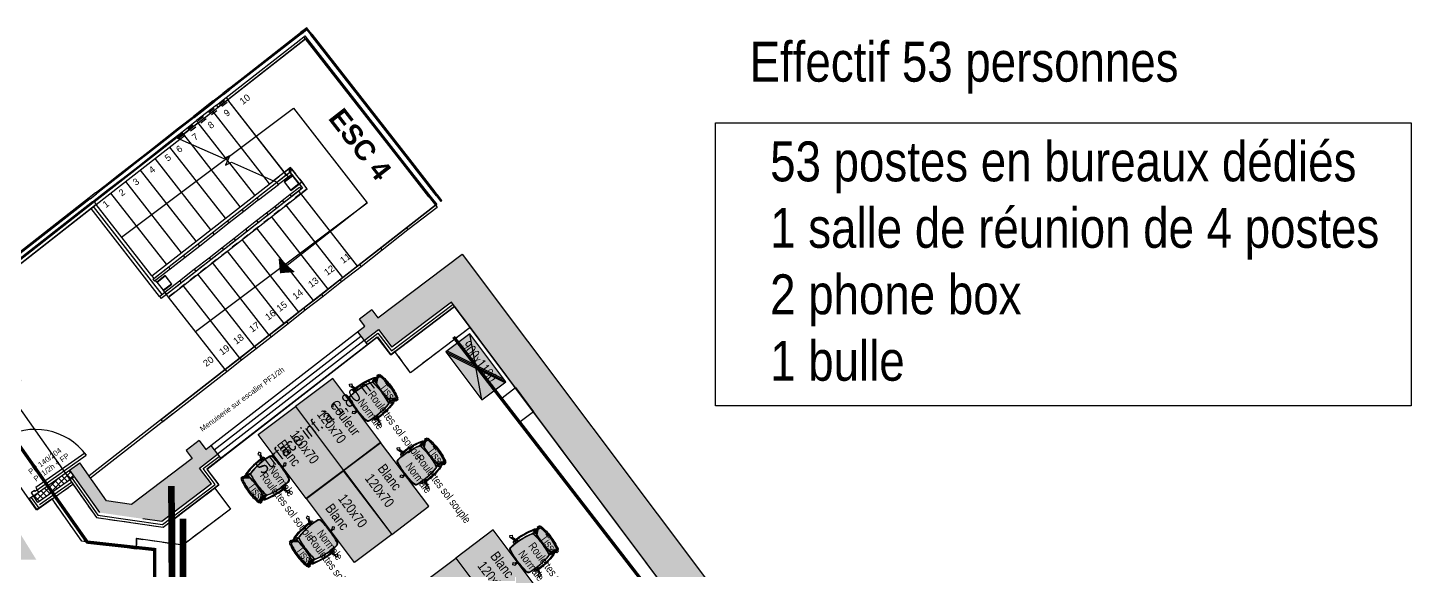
# Model space of a CAD drawing. Extents: x -28.5 to 23.1, y -8.3 to 57.2.
# Drawn here: x 0.21 to 20.96, y 8.9 to 17.04 of the extents above; entities that cross this region are included whole.
import ezdxf
from ezdxf.enums import TextEntityAlignment as Align

# ---------------------------------------------------------------- set-up
doc = ezdxf.new("R2010")
doc.units = 0
doc.header["$LTSCALE"] = 0.001
for name, pattern in [('CACHE', [0.375, 0.25, -0.125]), ('CONTINU', [0]), ('HIDDEN', [9.525, 6.35, -3.175]), ('Tiret', [2.5, 1.25, -1.25])]:
    doc.linetypes.add(name, pattern=pattern)
for name, color, linetype in [('00-INF 180', 30, 'Continuous'), ('00-SECURITE UP', 12, 'Continuous'), ('01-FAC_CHASSIS EXI', 4, 'Continuous'), ('01-STR_MACONNERIE_HACH', 252, 'Continuous'), ('02-CLOISON_HACH MACONNERIE', 6, 'Continuous'), ('02-ISOLATION', 6, 'ISOLATION'), ('A-Etiq_Mob', 7, 'Continuous'), ('A-Etiquettes', 7, 'Continuous'), ('A-legende', 7, 'Continuous'), ('A-MobilierAQ', 7, 'Continuous'), ('A-texte', 7, 'Continuous'), ('exist- Etiquette-incendie', 1, 'Continuous')]:
    doc.layers.add(name, color=color, linetype=linetype)
for name, color, linetype, true_color in [('A-mobilier', 7, 'Continuous', 0x666666), ('A-MOQUETTE', 7, 'Continuous', 0xe5ecff), ('A-projet', 7, 'Continuous', 0x5b6280), ('couleur siege', 1, 'Continuous', 0xff0000)]:
    doc.layers.add(name, color=color, linetype=linetype, true_color=true_color)
doc.styles.add('ARIAL', font='arial.ttf')
doc.styles.add('COTE 100', font='arial.ttf', dxfattribs={"height": 0.15})
doc.styles.add('ROMAND', font='romand__.ttf', dxfattribs={"width": 0.7})
doc.styles.get("Standard").update_dxf_attribs({"font": 'ARIALN.TTF'})
doc.styles.add('verdana', font='swissc.ttf')
doc.linetypes.add('ISOLATION', pattern='A,0.00254,-2.54,[134,ltypeshp.shx,S=2.54,R=0,X=-2.54,Y=0],-5.08,[134,ltypeshp.shx,S=2.54,R=180,X=2.54,Y=0],-2.54', length=10.16254)

# ---------------------------------------------------------------- blocks, each defined once
blk = doc.blocks.new('Poste127')
at = {"transparency": 33554582}
h = blk.add_hatch(color=256, dxfattribs=at)
h.dxf.hatch_style = 1
h.set_gradient(color1=(199, 200, 202), color2=(255, 246, 230), tint=1, name='CURVED')
h.paths.add_polyline_path([(0, 0.7), (0, 0), (1.2, 0), (1.2, 0.7)])
blk.add_lwpolyline([(0, 0.7), (0, 0), (1.2, 0), (1.2, 0.7)], close=True)
at = {"layer": 'A-Etiq_Mob'}
for tag, p in [('FINITION', (0.284, 0.421)), ('DIM', (0.284, 0.18))]:
    blk.add_attdef(tag, p, '', height=0.15, dxfattribs=at)
blk = doc.blocks.new('chaise')
at = {"layer": 'A-mobilier', "ltscale": 0.1, "true_color": 0xc7c8ca}
h = blk.add_hatch(color=9, dxfattribs=at)
h.dxf.hatch_style = 1
h.paths.add_polyline_path([(0.272, 0.456, 0.30076), (0.236, 0.489, 0.043342), (0.008, 0.509, 0.043342), (-0.219, 0.489, 0.300759), (-0.255, 0.456, 0.09791), (-0.223, 0.027, 0.292085), (-0.207, 0.013, 0.040929), (0.008, -0.005, 0.040929), (0.223, 0.013, 0.292085), (0.239, 0.027, 0.09791)])
h.paths.add_polyline_path([(0.159, -0.024, 0.015765), (0.008, -0.018, 0.016739), (-0.152, -0.025), (-0.19, -0.069), (-0.218, -0.103, 0.040824), (-0.213, -0.142, 0.054873), (0.008, -0.167, 0.054873), (0.23, -0.142, 0.02252), (0.233, -0.121), (0.219, -0.101)])
h.paths.add_polyline_path([(0.191, -0.026, 0.003373), (0.159, -0.024), (0.219, -0.101), (0.233, -0.121, 0.02535), (0.235, -0.097)])
h.paths.add_polyline_path([(0.226, -0.03, 0.0036), (0.191, -0.026), (0.235, -0.097, 0.0714)])
h.paths.add_polyline_path([(-0.152, -0.025, 0.003505), (-0.185, -0.027), (-0.196, -0.043), (-0.217, -0.075, 0.030269), (-0.218, -0.103), (-0.19, -0.069)])
h.paths.add_polyline_path([(-0.185, -0.027, 0.002494), (-0.209, -0.03, 0.048116), (-0.217, -0.075), (-0.196, -0.043)], flags=17)
at = {"layer": 'A-mobilier'}
for p, q in [((0.004, 0.509), (0.006, 0.543)), ((0.022, 0.558), (0.023, 0.509)), ((-0.374, 0.349), (-0.308, 0.33)), ((-0.308, 0.308), (-0.363, 0.33)), ((-0.292, 0.326), (-0.283, 0.323)), ((-0.262, 0.365), (-0.287, 0.365)), ((-0.263, 0.345), (-0.272, 0.345)), ((0.279, 0.365), (0.303, 0.365)), ((0.279, 0.345), (0.288, 0.345)), ((0.279, 0.31), (0.309, 0.317)), ((0.309, 0.293), (0.279, 0.282)), ((0.324, 0.32), (0.378, 0.334)), ((0.398, 0.325), (0.324, 0.298)), ((-0.242, -0.066), (-0.241, -0.066)), ((-0.19, -0.069), (-0.219, -0.105)), ((-0.217, -0.075), (-0.196, -0.043)), ((0.233, -0.121), (0.219, -0.101)), ((0.258, -0.066), (0.257, -0.066))]:
    blk.add_line(p, q, dxfattribs=at)
at = {"layer": 'A-mobilier', "linetype": 'HIDDEN'}
for p, q in [((-0.263, 0.29), (-0.293, 0.302)), ((-0.283, 0.323), (-0.263, 0.317)), ((-0.196, -0.043), (-0.185, -0.027)), ((-0.152, -0.025), (-0.19, -0.069)), ((0.219, -0.101), (0.159, -0.024)), ((0.191, -0.026), (0.235, -0.097))]:
    blk.add_line(p, q, dxfattribs=at)
at = {"layer": 'A-mobilier'}
for points in [[(-0.024, 0.57), (0.006, 0.543), (0.034, 0.572), (0.003, 0.6)], [(-0.398, 0.31), (-0.363, 0.331), (-0.383, 0.366), (-0.418, 0.345)], [(0.395, 0.371), (0.378, 0.334), (0.415, 0.317), (0.432, 0.354)]]:
    blk.add_lwpolyline(points, close=True, dxfattribs=at)
for points in [[(-0.243, -0.109), (-0.259, -0.113), (-0.25, -0.153), (-0.237, -0.15)], [(0.255, -0.145), (0.275, -0.147), (0.28, -0.107), (0.259, -0.105)]]:
    blk.add_lwpolyline(points, dxfattribs=at)
for centre, radius, start, end in [((-0.212, 0.445), 0.0447, 99.9272, 166.8835), ((-0.203, 0.434), 0.0495, 115.9014, 169.3298), ((-0.019, -0.687), 1.184, 88.7046, 100.0235), ((0.008, -0.811), 1.32, 90, 99.927), ((0.008, -0.811), 1.32, 80.073, 90), ((0.035, -0.687), 1.184, 79.9765, 91.2954), ((0.228, 0.445), 0.0447, 13.1165, 80.0728), ((0.219, 0.434), 0.0495, 10.6702, 64.0986), ((1.039, 0.304), 1.347, 178.2197, 195.2822), ((-0.287, 0.345), 0.02, 90, 178.2197), ((0.842, 0.272), 1.135, 177.2781, 195.5028), ((-0.272, 0.325), 0.02, 90, 177.2781), ((0.845, 0.323), 1.108, 173.1278, 195.4958), ((0.845, 0.323), 1.103, 173.7387, 195.3268), ((-0.829, 0.323), 1.103, 344.6732, 6.2613), ((-0.829, 0.323), 1.108, 344.5042, 6.8722), ((-0.826, 0.272), 1.135, 344.4972, 2.7219), ((-1.023, 0.304), 1.347, 344.7178, 1.7803), ((0.288, 0.325), 0.02, 2.7219, 90), ((0.303, 0.345), 0.02, 1.7803, 90), ((-0.207, -0.008), 0.02, 80.7555, 159.0187), ((-0.204, 0.032), 0.02, 195.4958, 260.6251), ((0.02, -0.095), 0.243, 156.8702, 192.2258), ((-0.2, 0.037), 0.02, 195.3268, 260.7665), ((0.008, 1.315), 1.32, 260.6251, 270), ((-0.186, -0.008), 0.02, 114.7785, 159.0187), ((0.008, 1.315), 1.315, 260.7665, 270), ((0.008, 1.315), 1.315, 270, 279.2335), ((0.008, 1.315), 1.32, 270, 279.3749), ((0.202, -0.008), 0.02, 20.9813, 65.2215), ((0.216, 0.037), 0.02, 279.2335, 344.6732), ((0.223, -0.008), 0.02, 20.9813, 99.2445), ((-0.003, -0.095), 0.243, 347.7742, 23.1298), ((0.22, 0.032), 0.02, 279.3749, 344.5042), ((-0.241, -0.046), 0.02, 195.2822, 270), ((-0.233, -0.026), 0.02, 195.5028, 252.7294), ((0.02, -0.095), 0.263, 159.0187, 193.9621), ((-0.22, -0.145), 0.02, 218.589, 257.0335), ((0.01, 0.853), 1.044, 257.0335, 269.9004), ((0.02, -0.095), 0.238, 164.1556, 191.4603), ((0.01, 0.853), 1.024, 257.1546, 269.8984), ((0.031, -2.412), 2.399, 90.5363, 95.8288), ((0.01, 0.853), 1.019, 257.3346, 269.8979), ((0.031, -2.412), 2.394, 90.5374, 95.7482), ((-0.014, -2.412), 2.399, 84.1712, 89.4637), ((-0.014, -2.412), 2.394, 84.2518, 89.4626), ((0.006, 0.853), 1.019, 270.1021, 282.6654), ((0.006, 0.853), 1.024, 270.1016, 282.8454), ((0.006, 0.853), 1.044, 270.0996, 282.9665), ((-0.003, -0.095), 0.238, 348.5397, 15.8444), ((0.236, -0.145), 0.02, 282.9665, 321.411), ((-0.003, -0.095), 0.263, 346.0379, 20.9813), ((0.249, -0.026), 0.02, 287.2706, 344.4972), ((0.257, -0.046), 0.02, 270, 344.7178)]:
    blk.add_arc(centre, radius, start, end, dxfattribs=at)
blk = doc.blocks.new('SiègeT1')
at = {"layer": 'couleur siege', "true_color": 0x8a6689}
for points in [[(-0.194, 0.224), (-0.077, 0.21), (0.039, 0.212), (0.155, 0.217), (0.198, 0.222), (0.203, 0.244), (0.204, 0.282), (0.201, 0.321), (0.123, 0.338), (0.039, 0.343), (-0.023, 0.345), (-0.098, 0.338), (-0.149, 0.331), (-0.196, 0.322), (-0.202, 0.3), (-0.201, 0.265)], [(-0.208, -0.236), (-0.225, -0.22), (-0.234, -0.197), (-0.236, -0.14), (-0.238, -0.076), (-0.234, -0.012), (-0.228, 0.045), (-0.218, 0.102), (-0.211, 0.132), (-0.201, 0.169), (-0.197, 0.177), (-0.184, 0.18), (-0.12, 0.188), (-0.049, 0.193), (0.009, 0.195), (0.077, 0.193), (0.132, 0.188), (0.169, 0.183), (0.191, 0.179), (0.199, 0.177), (0.204, 0.173), (0.207, 0.164), (0.219, 0.115), (0.231, 0.045), (0.237, -0.005), (0.241, -0.063), (0.241, -0.105), (0.24, -0.159), (0.236, -0.197), (0.235, -0.21), (0.229, -0.22), (0.222, -0.229), (0.213, -0.234), (0.207, -0.236), (0.175, -0.242), (0.114, -0.248), (0.051, -0.251), (-0.05, -0.252), (-0.126, -0.247), (-0.191, -0.238)]]:
    blk.add_hatch(color=8, dxfattribs=at).paths.add_polyline_path(points)
at = {"extrusion": (0, 0, -1), "xscale": 0.8999999999999986, "yscale": 0.8999999999999986, "zscale": -0.9, "rotation": 180}
blk.add_blockref('chaise', (0.005, 0.195), dxfattribs=at)
at = {"layer": 'A-Etiq_Mob', "style": 'ROMAND', "width": 0.7}
for tag, p in [('FINITION', (-0.079, 0.177)), ('PIETEMENT', (-0.091, -0.031)), ('ASSISE', (-0.088, -0.224)), ('COULEUR', (-0.104, -0.424))]:
    blk.add_attdef(tag, p, '', height=0.15, dxfattribs=at)
blk = doc.blocks.new('Poste127Couleur')
at = {"transparency": 33554582}
h = blk.add_hatch(color=256, dxfattribs=at)
h.dxf.hatch_style = 1
h.set_gradient(color1=(169, 83, 160), color2=(255, 246, 230), tint=1, name='CURVED')
h.paths.add_polyline_path([(0, 0.703), (0, 0.003), (1.2, 0.003), (1.2, 0.703)])
blk.add_lwpolyline([(0, 0.7), (0, 0), (1.2, 0), (1.2, 0.7)], close=True)
at = {"layer": 'A-Etiq_Mob'}
for tag, p in [('STRATIFIE', (0.284, 0.421)), ('DIM', (0.284, 0.18))]:
    blk.add_attdef(tag, p, '', height=0.15, dxfattribs=at)
blk = doc.blocks.new('BLOC_ATT_RENS_100')
at = {"flags": 8}
for tag, p, height in [('N°', (-0.416, 0.973), 0.25), ('TITRE', (-0.416, 0.675), 0.21), ('SURF', (-0.416, 0.373), 0.15), ('EFFECTIF', (-0.416, 0.073), 0.15), ('HSP', (-0.416, -0.236), 0.15), ('REV.SOL', (-0.416, -0.526), 0.15), ('REV.MUR', (-0.416, -0.826), 0.15), ('PLAF', (-0.416, -1.126), 0.15)]:
    blk.add_attdef(tag, p, '', height=height, dxfattribs=at)
at = {"layer": 'exist- Etiquette-incendie', "flags": 8}
for tag, p in [('SURF.PROG', (-0.416, -1.648)), ('EFFECTIF.MAX', (-0.416, -1.414))]:
    blk.add_attdef(tag, p, '', height=0.15, dxfattribs=at)
blk = doc.blocks.new('Xref-R6-2018-11')
h = blk.add_hatch(color=256)
h.dxf.hatch_style = 1
h.paths.add_polyline_path([(6.711, 6.704), (6.73, 6.489), (6.828, 6.604)])
h.paths.add_polyline_path([(6.828, 6.604), (6.73, 6.489), (6.945, 6.504)])
at = {"layer": '00-SECURITE UP'}
h = blk.add_hatch(color=256, dxfattribs=at)
h.dxf.hatch_style = 1
h.paths.add_polyline_path([(2.263, 2.196), (2.663, 2.196), (3.063, 2.196), (2.663, 2.84)])
at = {"layer": '01-STR_MACONNERIE_HACH'}
h = blk.add_hatch(color=256, dxfattribs=at)
h.dxf.hatch_style = 1
h.paths.add_polyline_path([(-9.864, 5.771), (-9.754, 5.77), (-9.753, 5.859), (-9.807, 5.86), (-9.807, 5.987), (-9.948, 5.988), (-9.949, 5.806), (-10.91, 5.812), (-10.909, 5.994), (-11.051, 5.995), (-11.052, 5.868), (-11.106, 5.868), (-11.107, 5.779), (-10.996, 5.778), (-10.997, 5.624), (-9.865, 5.617)])
h.paths.add_polyline_path([(-6.915, 5.752), (-6.804, 5.751), (-6.803, 5.841), (-6.858, 5.841), (-6.857, 5.968), (-6.999, 5.969), (-7, 5.787), (-8.61, 5.798), (-8.609, 5.979), (-8.75, 5.98), (-8.751, 5.853), (-8.805, 5.853), (-8.806, 5.764), (-8.695, 5.763), (-8.696, 5.609), (-6.916, 5.598)])
h.paths.add_polyline_path([(-3.966, 5.733), (-3.855, 5.732), (-3.855, 5.822), (-3.909, 5.822), (-3.908, 5.949), (-4.05, 5.95), (-4.051, 5.768), (-5.66, 5.779), (-5.659, 5.96), (-5.8, 5.961), (-5.801, 5.834), (-5.856, 5.834), (-5.856, 5.745), (-5.746, 5.744), (-5.747, 5.59), (-3.967, 5.579)])
h.paths.add_polyline_path([(-1.648, 5.718), (-1.537, 5.717), (-1.537, 5.807), (-1.591, 5.807), (-1.591, 5.934), (-1.732, 5.935), (-1.733, 5.754), (-2.711, 5.76), (-2.71, 5.942), (-2.852, 5.942), (-2.852, 5.815), (-2.907, 5.816), (-2.907, 5.726), (-2.797, 5.725), (-2.798, 5.571), (-1.649, 5.564)])
h.paths.add_polyline_path([(9.289, 6.053), (16.434, -3.486), (15.571, -4.134), (15.627, -4.209), (15.537, -4.276), (15.573, -4.324), (15.621, -4.288), (15.697, -4.388), (15.862, -4.264), (15.766, -4.136), (16.546, -3.55), (16.818, -3.911), (17.24, -3.594), (16.995, -3.269), (9.452, 6.775), (8.187, 5.818), (8.094, 5.94), (7.91, 5.8), (7.99, 5.694), (7.881, 5.609), (7.98, 5.478), (8.195, 5.645), (8.397, 5.378)])
h.paths.add_polyline_path([(14.794, -4.874), (14.887, -4.997), (15.058, -4.868), (14.983, -4.767), (15.032, -4.73), (14.996, -4.682), (14.899, -4.755), (14.843, -4.681), (13.444, -5.732), (13.499, -5.806), (13.41, -5.873), (13.446, -5.921), (13.494, -5.885), (13.57, -5.986), (13.735, -5.862), (13.639, -5.733)])
h.paths.add_polyline_path([(12.931, -6.466), (12.855, -6.365), (12.905, -6.328), (12.869, -6.28), (12.772, -6.353), (12.716, -6.278), (11.4, -7.267), (11.456, -7.341), (11.366, -7.408), (11.402, -7.456), (11.45, -7.42), (11.526, -7.521), (11.691, -7.397), (11.595, -7.268), (12.667, -6.471), (12.759, -6.595)])
h.paths.add_polyline_path([(10.812, -7.9), (10.861, -7.863), (10.825, -7.815), (10.728, -7.888), (10.672, -7.813), (9.413, -8.759), (9.468, -8.833), (9.379, -8.901), (9.415, -8.949), (9.463, -8.912), (9.539, -9.013), (9.704, -8.889), (9.608, -8.761), (10.623, -8.006), (10.716, -8.13), (10.887, -8.001)])
h.paths.add_polyline_path([(8.824, -9.392), (8.874, -9.355), (8.838, -9.307), (8.741, -9.38), (8.685, -9.306), (7.458, -10.228), (7.513, -10.302), (7.424, -10.369), (7.46, -10.417), (7.508, -10.381), (7.584, -10.482), (7.749, -10.357), (7.653, -10.229), (8.636, -9.499), (8.728, -9.622), (8.9, -9.493)])
h.paths.add_polyline_path([(6.869, -10.86), (6.919, -10.823), (6.883, -10.775), (6.786, -10.848), (6.73, -10.774), (5.909, -11.39), (5.965, -11.465), (5.875, -11.532), (5.911, -11.58), (5.96, -11.544), (6.035, -11.644), (6.201, -11.52), (6.104, -11.392), (6.681, -10.967), (6.773, -11.09), (6.945, -10.961)])
h.paths.add_polyline_path([(5.321, -12.023), (5.37, -11.986), (5.334, -11.938), (5.237, -12.011), (5.181, -11.937), (4.752, -12.259), (4.329, -12.254), (4.329, -12.302), (4.217, -12.3), (4.216, -12.36), (4.276, -12.361), (4.275, -12.487), (4.481, -12.49), (4.483, -12.329), (4.861, -12.334), (5.132, -12.13), (5.225, -12.253), (5.397, -12.124)])
h.paths.add_polyline_path([(3.478, -12.351), (3.539, -12.352), (3.54, -12.292), (3.419, -12.29), (3.419, -12.242), (2.292, -12.228), (2.291, -12.276), (2.179, -12.274), (2.178, -12.334), (2.239, -12.335), (2.237, -12.461), (2.444, -12.464), (2.446, -12.303), (3.263, -12.32), (3.261, -12.474), (3.476, -12.477)])
h.paths.add_polyline_path([(1.382, -12.217), (-0.924, -12.187), (-0.925, -12.235), (-1.036, -12.233), (-1.037, -12.293), (-0.977, -12.294), (-0.979, -12.42), (-0.772, -12.423), (-0.77, -12.262), (1.225, -12.294), (1.223, -12.448), (1.438, -12.451), (1.44, -12.325), (1.502, -12.326), (1.502, -12.266), (1.381, -12.264)])
h.paths.add_polyline_path([(-1.713, -12.225), (-1.835, -12.223), (-1.834, -12.175), (-3.226, -12.158), (-3.227, -12.205), (-3.339, -12.204), (-3.339, -12.264), (-3.279, -12.265), (-3.281, -12.391), (-3.074, -12.393), (-3.072, -12.232), (-1.99, -12.253), (-1.992, -12.407), (-1.777, -12.41), (-1.776, -12.284), (-1.714, -12.284)])
h.paths.add_polyline_path([(-4.015, -12.195), (-4.137, -12.194), (-4.136, -12.146), (-6.235, -12.119), (-6.235, -12.167), (-6.347, -12.165), (-6.348, -12.225), (-6.288, -12.226), (-6.289, -12.352), (-6.083, -12.355), (-6.08, -12.194), (-4.292, -12.223), (-4.294, -12.378), (-4.08, -12.38), (-4.078, -12.254), (-4.016, -12.255)])
h.paths.add_polyline_path([(-7.145, -12.108), (-9.19, -12.082), (-9.191, -12.129), (-9.302, -12.128), (-9.303, -12.188), (-9.243, -12.188), (-9.245, -12.315), (-9.038, -12.317), (-9.036, -12.156), (-7.301, -12.185), (-7.303, -12.339), (-7.088, -12.342), (-7.086, -12.216), (-7.025, -12.217), (-7.024, -12.157), (-7.145, -12.155)])
h.paths.add_polyline_path([(-10.042, -12.178), (-9.98, -12.179), (-9.979, -12.119), (-10.101, -12.117), (-10.1, -12.07), (-11.504, -12.052), (-11.504, -12.1), (-11.616, -12.098), (-11.617, -12.158), (-11.557, -12.159), (-11.558, -12.285), (-11.352, -12.288), (-11.35, -12.127), (-10.256, -12.147), (-10.258, -12.302), (-10.043, -12.304)])
h.paths.add_polyline_path([(2.694, 4.769), (2.849, 4.877), (2.093, 5.949), (0.484, 5.959), (0.482, 5.739), (-0.394, 5.745), (-0.392, 5.927), (-0.534, 5.928), (-0.535, 5.8), (-0.589, 5.801), (-0.59, 5.711), (-0.479, 5.711), (-0.48, 5.557), (0.67, 5.549), (0.671, 5.769), (1.995, 5.761)])
h.paths.add_polyline_path([(3.718, 3.643), (3.564, 3.534), (4.011, 2.9), (4.663, 2.806), (4.663, 2.808), (4.946, 2.765), (5.691, 3.329), (5.512, 3.566), (5.78, 3.774), (5.68, 3.903), (5.606, 3.846), (5.504, 3.979), (5.31, 3.832), (5.403, 3.71), (4.49, 3.019), (4.119, 3.075)])
h.paths.add_polyline_path([(-13.035, -4.406), (-13.535, -4.406), (-13.535, -3.406), (-13.016, -3.406), (-12.848, 5.636), (-12.166, 5.631), (-12.165, 5.785), (-12.054, 5.785), (-12.054, 5.874), (-12.108, 5.874), (-12.107, 6.002), (-12.249, 6.003), (-12.25, 5.821), (-13.431, 5.828), (-13.766, -12.103), (-12.57, -12.118), (-12.572, -12.272), (-12.357, -12.275), (-12.356, -12.149), (-12.294, -12.15), (-12.293, -12.09), (-12.414, -12.088), (-12.414, -12.04), (-13.177, -12.031), (-13.036, -4.429)])
h.paths.add_polyline_path([(-13.535, -4.406), (-13.535, -3.406)], flags=16)
at = {"layer": '02-CLOISON_HACH MACONNERIE', "transparency": 33554687}
h = blk.add_hatch(dxfattribs=at)
h.set_pattern_fill('ANSI37', color=256, scale=0.02)
h.paths.add_polyline_path([(3.02, 3.151), (3.564, 3.534), (3.633, 3.436), (3.089, 3.053)])
for p, q in [((5.198, 8.512), (7.1, 9.999)), ((5.792, 8.977), (7.1, 9.999)), ((5.909, 9.119), (7.076, 10.03)), ((7.1, 9.999), (5.934, 9.087)), ((7.116, 10.157), (5.942, 9.24)), ((5.948, 9.232), (7.122, 10.149)), ((5.954, 9.255), (7.026, 10.093)), ((7.039, 10.077), (5.966, 9.239)), ((7.121, 10.167), (7.026, 10.093)), ((7.026, 10.093), (7.039, 10.077)), ((7.039, 10.077), (7.133, 10.151)), ((7.093, 10.044), (7.076, 10.03)), ((8.564, 8.125), (7.076, 10.03)), ((7.1, 9.999), (7.076, 10.03)), ((7.093, 10.044), (8.582, 8.139)), ((7.1, 9.999), (9.048, 7.505)), ((7.123, 10.156), (7.115, 10.15)), ((7.115, 10.15), (9.135, 7.565)), ((7.122, 10.149), (7.116, 10.157)), ((7.133, 10.151), (7.117, 10.139)), ((7.117, 10.139), (7.179, 10.06)), ((7.133, 10.151), (7.121, 10.167)), ((9.142, 7.571), (7.123, 10.156)), ((7.195, 10.072), (7.133, 10.151)), ((7.179, 10.06), (7.195, 10.072)), ((8.643, 8.187), (7.179, 10.06)), ((7.195, 10.072), (8.658, 8.199)), ((5.863, 9.178), (3.956, 7.688)), ((3.962, 7.68), (5.869, 9.17)), ((5.718, 9.071), (5.86, 9.182)), ((5.872, 9.166), (5.73, 9.055)), ((5.954, 9.255), (5.86, 9.182)), ((5.86, 9.182), (5.872, 9.166)), ((5.869, 9.17), (5.863, 9.178)), ((5.872, 9.166), (5.966, 9.239)), ((5.942, 9.24), (5.948, 9.232)), ((5.966, 9.239), (5.954, 9.255)), ((4.343, 7.03), (6.92, 8.96)), ((5.718, 9.071), (5.419, 8.837)), ((5.431, 8.821), (5.73, 9.055)), ((5.768, 9.008), (5.468, 8.774)), ((5.493, 8.743), (5.792, 8.977)), ((5.73, 9.055), (5.718, 9.071)), ((5.768, 9.008), (5.909, 9.119)), ((5.792, 8.977), (5.768, 9.008)), ((5.934, 9.087), (5.792, 8.977)), ((5.909, 9.119), (5.934, 9.087)), ((6.814, 7.96), (5.934, 9.087)), ((6.783, 8), (5.934, 9.087)), ((6.92, 8.96), (8.028, 7.542)), ((5.198, 8.665), (5.419, 8.837)), ((5.431, 8.821), (5.21, 8.649)), ((5.247, 8.602), (5.468, 8.774)), ((5.493, 8.743), (5.272, 8.57)), ((5.419, 8.837), (5.431, 8.821)), ((5.468, 8.774), (5.493, 8.743)), ((5.902, 8.219), (5.493, 8.743)), ((5.902, 8.219), (5.493, 8.743)), ((6.477, 7.937), (5.713, 8.915)), ((6.477, 7.937), (5.713, 8.915)), ((3.933, 7.556), (5.177, 8.528)), ((4.977, 8.492), (5.198, 8.665)), ((5.21, 8.649), (4.99, 8.477)), ((5.027, 8.429), (5.247, 8.602)), ((5.192, 8.508), (5.177, 8.528)), ((5.218, 8.497), (5.192, 8.508)), ((5.201, 8.661), (5.198, 8.665)), ((5.272, 8.57), (5.198, 8.512)), ((5.21, 8.649), (5.207, 8.653)), ((5.272, 8.57), (5.247, 8.602)), ((5.389, 8.421), (5.272, 8.57)), ((5.389, 8.421), (5.272, 8.57)), ((8.18, 8.617), (9.048, 7.505)), ((3.964, 7.516), (5.218, 8.497)), ((4.536, 8.148), (4.779, 8.337)), ((4.791, 8.321), (4.548, 8.132)), ((4.779, 8.337), (4.977, 8.492)), ((4.782, 8.333), (4.779, 8.337)), ((4.791, 8.321), (4.788, 8.325)), ((4.99, 8.477), (4.791, 8.321)), ((4.806, 8.257), (5.027, 8.429)), ((4.981, 8.488), (4.977, 8.492)), ((4.99, 8.477), (4.987, 8.481)), ((5.036, 8.418), (5.027, 8.429)), ((5.901, 7.311), (5.067, 8.378)), ((5.218, 8.497), (5.875, 8.205)), ((6.121, 7.483), (5.389, 8.421)), ((4.316, 7.975), (4.536, 8.148)), ((4.548, 8.132), (4.328, 7.959)), ((4.539, 8.144), (4.536, 8.148)), ((4.548, 8.132), (4.545, 8.136)), ((4.586, 8.084), (4.806, 8.257)), ((4.815, 8.245), (4.806, 8.257)), ((5.68, 7.138), (4.846, 8.206)), ((5.875, 8.205), (5.965, 8.252)), ((5.965, 8.252), (5.901, 8.107)), ((5.901, 8.107), (5.991, 8.153)), ((5.933, 8.179), (5.902, 8.219)), ((5.964, 8.139), (5.933, 8.179)), ((5.964, 8.139), (5.933, 8.179)), ((6.342, 7.655), (5.964, 8.139)), ((5.991, 8.153), (6.621, 7.873)), ((8.564, 8.125), (8.582, 8.139)), ((8.948, 7.634), (8.564, 8.125)), ((8.582, 8.139), (8.966, 7.648)), ((8.643, 8.187), (8.647, 8.19)), ((9.027, 7.695), (8.643, 8.187)), ((8.654, 8.196), (8.658, 8.199)), ((8.658, 8.199), (9.042, 7.708)), ((4.095, 7.803), (4.316, 7.975)), ((4.328, 7.959), (4.107, 7.787)), ((4.144, 7.74), (4.365, 7.912)), ((4.319, 7.971), (4.316, 7.975)), ((4.328, 7.959), (4.325, 7.963)), ((4.365, 7.912), (4.586, 8.084)), ((4.374, 7.9), (4.365, 7.912)), ((4.595, 8.073), (4.586, 8.084)), ((5.459, 6.966), (4.625, 8.033)), ((6.563, 7.828), (6.477, 7.937)), ((6.782, 7.999), (6.621, 7.873)), ((6.673, 7.85), (6.867, 8.002)), ((6.673, 7.85), (6.867, 8.002)), ((6.673, 7.85), (6.813, 7.96)), ((6.839, 7.929), (6.697, 7.819)), ((6.905, 7.954), (6.779, 7.855)), ((6.876, 8.073), (6.782, 7.999)), ((6.813, 7.96), (6.782, 7.999)), ((6.786, 7.855), (6.904, 7.947)), ((6.813, 7.96), (6.867, 8.003)), ((6.814, 7.961), (6.839, 7.929)), ((6.892, 7.971), (6.839, 7.929)), ((6.867, 8.003), (7.004, 7.828)), ((6.867, 8.002), (7.055, 7.763)), ((6.867, 8.002), (6.905, 7.954)), ((7.044, 7.859), (6.876, 8.073)), ((6.904, 7.947), (6.999, 7.825)), ((7.006, 7.824), (6.905, 7.954)), ((6.907, 8.033), (6.908, 8.034)), ((6.932, 8.003), (6.908, 8.034)), ((6.932, 8.003), (6.931, 8.002)), ((6.956, 7.889), (7.055, 7.763)), ((3.953, 7.692), (3.858, 7.618)), ((3.908, 7.555), (4.144, 7.74)), ((3.953, 7.692), (4.095, 7.803)), ((3.965, 7.676), (3.953, 7.692)), ((3.956, 7.688), (3.962, 7.68)), ((4.107, 7.787), (3.965, 7.676)), ((4.098, 7.799), (4.095, 7.803)), ((4.107, 7.787), (4.104, 7.791)), ((4.153, 7.728), (4.144, 7.74)), ((5.018, 6.621), (4.184, 7.689)), ((5.239, 6.794), (4.405, 7.861)), ((4.797, 6.449), (6.621, 7.873)), ((4.828, 6.409), (6.673, 7.85)), ((4.847, 6.424), (6.673, 7.85)), ((7.055, 7.763), (5.016, 6.17)), ((6.998, 7.718), (5.016, 6.169)), ((5.047, 6.13), (7.029, 7.679)), ((6.397, 7.585), (6.697, 7.819)), ((6.673, 7.85), (6.621, 7.873)), ((6.697, 7.819), (6.672, 7.85)), ((6.779, 7.855), (6.88, 7.726)), ((6.881, 7.733), (6.786, 7.855)), ((6.866, 7.665), (7.009, 7.778)), ((6.88, 7.726), (7.006, 7.824)), ((6.999, 7.825), (6.881, 7.733)), ((7.055, 7.763), (6.89, 7.634)), ((7.055, 7.763), (6.998, 7.718)), ((6.998, 7.718), (7.029, 7.679)), ((7.004, 7.828), (7.044, 7.859)), ((7.004, 7.828), (7.055, 7.763)), ((7.009, 7.778), (7.034, 7.746)), ((7.029, 7.679), (7.125, 7.754)), ((7.882, 6.594), (7.032, 7.681)), ((7.034, 7.747), (7.035, 7.747)), ((7.125, 7.754), (7.044, 7.859)), ((9.031, 7.698), (9.027, 7.695)), ((9.063, 7.649), (9.027, 7.695)), ((9.042, 7.708), (9.038, 7.704)), ((9.042, 7.708), (9.079, 7.661)), ((2.515, 6.568), (3.858, 7.618)), ((3.871, 7.602), (2.526, 6.552)), ((2.561, 6.503), (3.908, 7.555)), ((3.933, 7.556), (2.57, 6.491)), ((2.599, 6.45), (3.964, 7.516)), ((3.858, 7.618), (3.871, 7.602)), ((3.871, 7.602), (3.965, 7.676)), ((3.908, 7.555), (3.917, 7.543)), ((3.933, 7.556), (3.964, 7.516)), ((4.797, 6.449), (3.964, 7.516)), ((5.451, 5.612), (8.028, 7.542)), ((9.048, 7.505), (5.896, 5.043)), ((6.397, 7.585), (6.177, 7.412)), ((6.373, 7.616), (6.397, 7.585)), ((6.514, 7.391), (6.64, 7.489)), ((6.64, 7.489), (6.752, 7.576)), ((6.64, 7.489), (6.665, 7.458)), ((6.707, 7.491), (6.665, 7.458)), ((6.752, 7.576), (6.866, 7.665)), ((6.752, 7.576), (6.776, 7.545)), ((6.87, 7.619), (6.776, 7.545)), ((7.661, 6.422), (6.812, 7.509)), ((8.028, 7.542), (6.828, 6.604)), ((6.866, 7.665), (6.89, 7.634)), ((6.89, 7.634), (6.891, 7.634)), ((8.614, 7.166), (9.048, 7.505)), ((9.073, 7.474), (8.638, 7.135)), ((8.948, 7.634), (8.966, 7.648)), ((8.966, 7.648), (9.069, 7.516)), ((9.048, 7.505), (9.073, 7.474)), ((9.051, 7.502), (9.069, 7.516)), ((9.079, 7.661), (9.063, 7.649)), ((9.063, 7.649), (9.13, 7.563)), ((9.145, 7.576), (9.079, 7.661)), ((9.13, 7.563), (9.145, 7.576)), ((9.135, 7.565), (9.142, 7.571)), ((8.891, 7.383), (5.896, 5.043)), ((5.956, 7.24), (5.931, 7.271)), ((6.177, 7.412), (5.956, 7.24)), ((6.177, 7.412), (6.152, 7.444)), ((6.202, 7.146), (6.365, 7.275)), ((6.365, 7.275), (6.514, 7.391)), ((6.365, 7.275), (6.39, 7.243)), ((6.514, 7.391), (6.539, 7.359)), ((6.544, 7.363), (6.539, 7.36)), ((7.44, 6.249), (6.591, 7.337)), ((5.735, 7.068), (5.515, 6.895)), ((5.735, 7.068), (5.711, 7.099)), ((5.956, 7.24), (5.735, 7.068)), ((6.027, 7.01), (6.202, 7.146)), ((6.202, 7.146), (6.226, 7.115)), ((7.22, 6.077), (6.37, 7.164)), ((8.226, 6.863), (8.614, 7.166)), ((8.638, 7.135), (8.251, 6.832)), ((8.614, 7.166), (8.638, 7.135)), ((5.515, 6.895), (5.294, 6.723)), ((5.515, 6.895), (5.49, 6.926)), ((5.655, 6.72), (5.844, 6.867)), ((5.844, 6.867), (6.027, 7.01)), ((5.844, 6.867), (5.869, 6.836)), ((5.89, 6.853), (5.868, 6.836)), ((6.027, 7.01), (6.051, 6.978)), ((6.053, 6.98), (6.051, 6.979)), ((6.999, 5.905), (6.15, 6.992)), ((7.91, 6.616), (8.226, 6.863)), ((8.226, 6.863), (8.251, 6.832)), ((5.294, 6.723), (5.073, 6.55)), ((5.294, 6.723), (5.27, 6.754)), ((5.432, 6.546), (5.655, 6.72)), ((5.655, 6.72), (5.68, 6.688)), ((5.726, 6.725), (5.679, 6.688)), ((6.558, 5.56), (5.708, 6.647)), ((6.779, 5.732), (5.929, 6.819)), ((8.251, 6.832), (7.935, 6.585)), ((8.187, 5.818), (9.452, 6.775)), ((9.452, 6.775), (16.995, -3.269)), ((4.797, 6.449), (4.828, 6.409)), ((5.073, 6.55), (4.837, 6.366)), ((4.997, 6.454), (4.871, 6.355)), ((4.878, 6.354), (4.996, 6.447)), ((4.996, 6.447), (5.091, 6.325)), ((5.098, 6.324), (4.997, 6.454)), ((5.4, 6.47), (5.016, 6.17)), ((5.073, 6.55), (5.049, 6.582)), ((5.212, 6.373), (5.432, 6.546)), ((5.432, 6.546), (5.457, 6.514)), ((5.563, 6.597), (5.457, 6.514)), ((6.337, 5.388), (5.488, 6.475)), ((7.617, 6.387), (7.91, 6.616)), ((7.935, 6.585), (7.642, 6.356)), ((7.91, 6.616), (7.935, 6.585)), ((4.813, 6.397), (4.828, 6.409)), ((4.813, 6.397), (4.837, 6.366)), ((4.871, 6.355), (4.853, 6.378)), ((4.871, 6.355), (4.972, 6.226)), ((4.973, 6.233), (4.878, 6.354)), ((4.972, 6.226), (5.098, 6.324)), ((5.016, 6.169), (4.972, 6.226)), ((5.091, 6.325), (4.973, 6.233)), ((4.991, 6.201), (5.212, 6.373)), ((5.212, 6.373), (5.236, 6.342)), ((6.117, 5.215), (5.267, 6.302)), ((7.339, 6.17), (7.617, 6.387)), ((7.642, 6.356), (7.364, 6.139)), ((7.617, 6.387), (7.642, 6.356)), ((4.912, 6.139), (4.991, 6.201)), ((4.912, 6.139), (4.937, 6.108)), ((5.016, 6.169), (4.937, 6.108)), ((4.991, 6.201), (5.016, 6.169)), ((5.047, 6.13), (5.016, 6.169)), ((5.896, 5.043), (5.047, 6.13)), ((7.073, 5.962), (7.339, 6.17)), ((7.364, 6.139), (7.097, 5.931)), ((7.339, 6.17), (7.364, 6.139)), ((9.289, 6.053), (8.397, 5.378)), ((16.434, -3.486), (9.289, 6.053)), ((6.814, 5.76), (7.073, 5.962)), ((7.097, 5.931), (6.839, 5.729)), ((7.073, 5.962), (7.097, 5.931)), ((6.562, 5.563), (6.814, 5.76)), ((6.839, 5.729), (6.586, 5.531)), ((6.814, 5.76), (6.839, 5.729)), ((6.337, 5.388), (6.562, 5.563)), ((6.586, 5.531), (6.362, 5.356)), ((6.562, 5.563), (6.586, 5.531)), ((5.896, 5.043), (6.117, 5.215)), ((6.117, 5.215), (6.337, 5.388)), ((6.117, 5.215), (6.141, 5.184)), ((6.362, 5.356), (6.141, 5.184)), ((6.337, 5.388), (6.362, 5.356)), ((4.937, 4.294), (5.896, 5.043)), ((5.921, 5.011), (4.962, 4.262)), ((5.896, 5.043), (5.921, 5.011)), ((6.141, 5.184), (5.921, 5.011)), ((4.962, 4.262), (4.937, 4.294)), ((3.564, 3.534), (3.718, 3.643)), ((3.564, 3.534), (4.011, 2.9)), ((4.946, 2.765), (4.663, 2.808))]:
    blk.add_line(p, q)
at = {"linetype": 'Tiret'}
for p, q in [((5.177, 8.528), (5.919, 9.107)), ((5.218, 8.497), (5.949, 9.068)), ((5.919, 9.107), (5.949, 9.068)), ((6.621, 7.873), (6.835, 8.04)), ((6.673, 7.85), (6.865, 8.001)), ((6.835, 8.04), (6.856, 8.057)), ((6.891, 8.053), (6.852, 8.022)), ((6.852, 8.022), (7.055, 7.763)), ((6.856, 8.057), (6.887, 8.018)), ((6.865, 8.001), (6.887, 8.018)), ((6.891, 8.053), (7.125, 7.754)), ((6.996, 7.717), (5.016, 6.169)), ((7.055, 7.763), (6.996, 7.717)), ((7.125, 7.754), (7.027, 7.677)), ((7.027, 7.677), (5.047, 6.13)), ((5.047, 6.13), (5.016, 6.169))]:
    blk.add_line(p, q, dxfattribs=at)
for points in [[(3.858, 7.618), (1.725, 5.951)], [(3.871, 7.602), (1.757, 5.951)], [(3.908, 7.555), (1.854, 5.951)], [(3.917, 7.543), (1.876, 5.949)], [(3.964, 7.516), (1.959, 5.95)], [(4.952, 6.17), (3.924, 7.485)], [(4.912, 6.139), (3.885, 7.455)], [(6.73, 6.489), (6.711, 6.704), (6.828, 6.604)], [(8.094, 5.94), (7.91, 5.8)], [(8.094, 5.94), (8.187, 5.818)], [(7.881, 5.609), (7.99, 5.694), (7.91, 5.8)], [(7.881, 5.609), (7.98, 5.478)], [(7.98, 5.478), (8.195, 5.645), (8.397, 5.378)], [(5.896, 5.043), (3.855, 3.449)], [(5.111, 4.379), (3.879, 3.416)], [(5.504, 3.979), (5.31, 3.832)], [(5.504, 3.979), (5.606, 3.846), (5.68, 3.903)], [(5.31, 3.832), (5.403, 3.71)], [(5.691, 3.329), (5.512, 3.566), (5.78, 3.774)], [(5.68, 3.903), (5.78, 3.774)], [(3.02, 3.151), (3.564, 3.534), (3.633, 3.436), (3.089, 3.053), (3.02, 3.151)], [(5.403, 3.71), (4.49, 3.019), (4.119, 3.075), (3.718, 3.643)], [(5.691, 3.329), (4.946, 2.765)]]:
    blk.add_lwpolyline(points)
at = {"linetype": 'Continuous'}
blk.add_lwpolyline([(10.248, 4.772), (10.518, 4.412), (10.318, 4.262), (10.048, 4.622), (10.248, 4.772)], dxfattribs=at)
at = {"linetype": 'CONTINU'}
for points in [[(3.056, 3.274), (3.079, 3.241), (3.814, 3.76), (3.791, 3.792)], [(2.988, 3.196), (3.02, 3.151), (3.102, 3.208), (3.079, 3.241), (3.046, 3.218), (3.037, 3.23), (2.988, 3.196)]]:
    blk.add_lwpolyline(points, close=True, dxfattribs=at)
blk.add_arc((3.048, 3.192), 0.954, 36.4994, 121.9666, dxfattribs=at)
at = {"layer": '00-INF 180', "linetype": 'CACHE', "ltscale": 0.5}
blk.add_lwpolyline([(8.675, 4.996), (8.444, 5.313), (9.337, 5.989), (9.572, 5.675)], close=True, dxfattribs=at)
blk.add_lwpolyline([(3.301, 3.104), (3.614, 3.325), (3.965, 2.826), (4.968, 2.682), (5.739, 3.266), (5.976, 2.953), (5.259, 2.41), (4.565, 2.51), (4.564, 2.353), (3.747, 2.472), (3.301, 3.104)], dxfattribs=at)
at = {"layer": '00-INF 180', "linetype": 'CACHE'}
blk.add_lwpolyline([(4.564, 2.35), (4.565, 2.51), (4.664, 2.496)], dxfattribs=at)
at = {"layer": '01-FAC_CHASSIS EXI', "linetype": 'CONTINU'}
blk.add_line((5.73, 3.839), (7.931, 5.544), dxfattribs=at)
at = {"layer": '01-FAC_CHASSIS EXI'}
for points in [[(5.68, 3.903), (7.881, 5.609)], [(7.98, 5.478), (5.78, 3.774)]]:
    blk.add_lwpolyline(points, dxfattribs=at)
at = {"layer": '02-ISOLATION', "linetype": 'ISOLATION', "ltscale": 0.004}
for points in [[(8.005, 5.447), (8.187, 5.588), (8.389, 5.322), (9.313, 6.021)], [(3.6, 3.413), (3.988, 2.863), (4.957, 2.723), (5.747, 3.322), (5.568, 3.558), (5.805, 3.742)], [(3.112, 3.02), (3.591, 3.357)], [(2.987, 3.128), (3.102, 2.964)]]:
    blk.add_lwpolyline(points, dxfattribs=at)
at = {"layer": '02-ISOLATION'}
for points in [[(3.568, 3.39), (3.965, 2.826), (4.968, 2.682), (5.803, 3.314), (5.624, 3.551), (8.18, 5.532), (8.381, 5.266), (9.337, 5.989)], [(3.07, 2.941), (3.614, 3.325)], [(3.02, 3.151), (2.955, 3.105)], [(2.955, 3.105), (3.07, 2.941)]]:
    blk.add_lwpolyline(points, dxfattribs=at)
at = {"layer": '02-ISOLATION', "linetype": 'CONTINU'}
for points in [[(7.98, 5.478), (8.029, 5.415)], [(5.78, 3.774), (5.829, 3.71)]]:
    blk.add_lwpolyline(points, dxfattribs=at)
at = {"layer": '00-INF 180'}
ref = blk.add_blockref('BLOC_ATT_RENS_100', (6.786, 3.392), dxfattribs=dict(at, xscale=0.543907494749507, yscale=0.543907494749507, zscale=1.056702433098041, rotation=37.62519331074424))
ref.add_attrib('TITRE', 'Surface inf. à 1,80 m', (6.448, 3.46), dxfattribs={"layer": '0', "height": 0.20397, "rotation": 37.6252, "style": 'verdana', "flags": 8})
at = {"lineweight": 18, "char_height": 0.1, "width": 25.87303, "attachment_point": 1, "rotation": 36.7063, "line_spacing_factor": 0.8, "style": 'ARIAL'}
for s, insert in [('10', (6.099, 9.088)), ('9', (5.86, 8.907)), ('8', (5.62, 8.726)), ('7', (5.385, 8.547)), ('6', (5.146, 8.366)), ('5', (4.976, 8.237)), ('3', (4.497, 7.875)), ('4', (4.737, 8.056)), ('2', (4.285, 7.714)), ('1', (4.046, 7.541)), ('11', (7.605, 6.706)), ('12', (7.365, 6.525)), ('14', (6.891, 6.165)), ('13', (7.126, 6.344)), ('15', (6.652, 5.984)), ('16', (6.482, 5.855)), ('17', (6.242, 5.674)), ('19', (5.791, 5.332)), ('18', (6.003, 5.493)), ('20', (5.552, 5.159))]:
    blk.add_mtext(s, dxfattribs=dict(at, insert=insert))
at = {"insert": (7.667, 8.991), "char_height": 0.3, "width": 1.4724, "attachment_point": 1, "rotation": 307.9099, "style": 'COTE 100'}
blk.add_mtext('{\\fArial|b1|i0|c0|p34;ESC 4}', dxfattribs=at)
at = {"char_height": 0.08, "width": 1.4724, "attachment_point": 1, "rotation": 36.3842}
for s, insert in [('{\\fArial|b0|i0|c0|p34;Menuiserie sur escalier PF1/2h}', (5.506, 4.174)), ('{\\fArial|b0|i0|c0|p34;PP 140/204\\PPF1/2h + FP}', (2.934, 3.532))]:
    blk.add_mtext(s, dxfattribs=dict(at, insert=insert))
blk = doc.blocks.new('armoire90Réhausse')
at = {"true_color": 0xfdedc9}
h = blk.add_hatch(color=254, dxfattribs=at)
h.dxf.hatch_style = 1
h.paths.add_polyline_path([(0, 0.45), (0, 0), (0.9, 0), (0.9, 0.45)])
blk.add_lwpolyline([(0, 0.45), (0, 0), (0.9, 0), (0.9, 0.45)], close=True)
for points in [[(0.9, 0), (0, 0.45)], [(0.9, 0.45), (0, 0)], [(0.855, 0.45), (0, 0.022)], [(0.9, 0.428), (0.045, 0)]]:
    blk.add_lwpolyline(points)
at = {"layer": 'A-Etiq_Mob', "style": 'ROMAND', "width": 0.7}
for tag, p in [('DIMENSION', (0.068, 0.242)), ('FINITION', (0.068, 0.001)), ('PORTES', (0.068, -0.239))]:
    blk.add_attdef(tag, p, '', height=0.15, dxfattribs=at)

msp = doc.modelspace()

# ---------------------------------------------------------------- linework, layer by layer
at = {"ltscale": 0.01}
msp.add_lwpolyline([(-15.894, -4.714), (1.881, -4.941), (13.442, 3.741), (6.848, 12.544), (5.95, 11.865), (5.719, 12.182), (5.657, 12.134), (5.452, 12.399), (2.899, 10.42), (3.079, 10.183), (3.015, 10.135), (3.252, 9.822), (2.535, 9.279), (1.84, 9.379), (1.84, 9.222), (1.023, 9.341), (0.577, 9.973), (0.345, 9.81), (-0.755, 11.372)], dxfattribs=at)
at = {"layer": 'A-Etiquettes', "color": 1, "true_color": 0xff0000, "const_width": 0.1}
msp.add_lwpolyline([(2.542, 9.679), (2.542, 8.679)], dxfattribs=at)
at = {"layer": 'A-legende', "linetype": 'CACHE', "ltscale": 2000, "const_width": 0.05}
msp.add_lwpolyline([(-1.464, 12.308), (-0.993, 12.308), (1.104, 9.326), (2.117, 9.215), (2.117, 8.535)], dxfattribs=at)
at = {"layer": 'A-legende', "color": 205, "linetype": 'CACHE', "ltscale": 1000, "true_color": 0x8546b9, "const_width": 0.05}
msp.add_lwpolyline([(6.598, 12.402), (9.609, 8.507)], dxfattribs=at)
at = {"layer": 'A-mobilier', "ltscale": 0.01}
msp.add_line((-0.771, 12.55), (1.241, 9.695), dxfattribs=at)
at = {"layer": 'A-MOQUETTE', "ltscale": 0.01}
msp.add_lwpolyline([(13.662, 3.447), (6.612, 12.858), (5.657, 12.135), (5.452, 12.399), (2.899, 10.42), (3.079, 10.183), (2.414, 9.68), (2.414, 8.548)], dxfattribs=at)
at = {"layer": 'A-projet', "ltscale": 0.01}
msp.add_line((-0.771, 12.55), (1.241, 9.695), dxfattribs=at)
msp.add_line((-0.771, 12.55), (1.241, 9.695), dxfattribs=at)
at = {"layer": 'A-projet', "ltscale": 0.01, "const_width": 0.1}
msp.add_lwpolyline([(2.375, 8.558), (2.366, 10.166)], dxfattribs=at)
at = {"layer": 'A-texte'}
msp.add_lwpolyline([(10.527, 15.609), (20.96, 15.609), (20.96, 11.367), (10.527, 11.367)], close=True, dxfattribs=at)

# ---------------------------------------------------------------- block references
at = {"ltscale": 0.01}
msp.add_blockref('Xref-R6-2018-11', (-2.724, 6.869), dxfattribs=at)
at = {"layer": 'A-mobilier'}
ref = msp.add_blockref('SiègeT1', (5.357, 11.459), dxfattribs=dict(at, rotation=306.9064557659437))
ref.add_attrib('FINITION', 'Tissu', dxfattribs={"layer": 'A-Etiq_Mob', "height": 0.12, "rotation": 306.9065}).set_placement((5.452, 11.629), align=Align.BOTTOM_LEFT)
ref.add_attrib('ASSISE', 'Normale', dxfattribs={"layer": 'A-Etiq_Mob', "height": 0.12, "rotation": 306.9065}).set_placement((5.125, 11.395), align=Align.BOTTOM_LEFT)
ref.add_attrib('PIETEMENT', 'Roulettes sol souple', dxfattribs={"layer": 'A-Etiq_Mob', "height": 0.12, "rotation": 306.9065}).set_placement((5.277, 11.514), align=Align.BOTTOM_LEFT)
at = {"layer": 'A-mobilier', "ltscale": 0.1, "rotation": 306.9064557659437}
msp.add_blockref('Poste127Couleur', (4.226, 11.358), dxfattribs=at).add_auto_attribs({'STRATIFIE': 'Couleur', 'DIM': '120x70'})
at = {"layer": 'A-mobilier', "ltscale": 0.1}
ref = msp.add_blockref('Poste127', (4.226, 11.358), dxfattribs=dict(at, xscale=-1, rotation=126.9064557659437))
ref.add_attrib('STRATIFIE', 'Blanc', (3.941, 10.789), dxfattribs={"layer": 'A-Etiq_Mob', "ltscale": 0.1, "height": 0.15, "rotation": 306.9065})
ref.add_attrib('DIM', '120x70', (4.134, 10.933), dxfattribs={"layer": 'A-Etiq_Mob', "ltscale": 0.1, "height": 0.15, "rotation": 306.9065})
at = {"layer": 'A-mobilier'}
ref = msp.add_blockref('SiègeT1', (6.074, 10.505), dxfattribs=dict(at, rotation=307.2816790355222))
ref.add_attrib('FINITION', 'Tissu', dxfattribs={"layer": 'A-Etiq_Mob', "height": 0.12, "rotation": 307.2817}).set_placement((6.167, 10.675), align=Align.BOTTOM_LEFT)
ref.add_attrib('ASSISE', 'Normale', dxfattribs={"layer": 'A-Etiq_Mob', "height": 0.12, "rotation": 307.2817}).set_placement((5.842, 10.439), align=Align.BOTTOM_LEFT)
ref.add_attrib('PIETEMENT', 'Roulettes sol souple', dxfattribs={"layer": 'A-Etiq_Mob', "height": 0.12, "rotation": 307.2817}).set_placement((5.994, 10.559), align=Align.BOTTOM_LEFT)
ref = msp.add_blockref('SiègeT1', (3.813, 10.299), dxfattribs=dict(at, xscale=-1, rotation=126.9064557659437))
ref.add_attrib('FINITION', 'Tissu', dxfattribs={"layer": 'A-Etiq_Mob', "height": 0.12, "rotation": 306.9065}).set_placement((3.473, 10.143), align=Align.BOTTOM_LEFT)
ref.add_attrib('ASSISE', 'Normale', dxfattribs={"layer": 'A-Etiq_Mob', "height": 0.12, "rotation": 306.9065}).set_placement((3.788, 10.391), align=Align.BOTTOM_LEFT)
ref.add_attrib('PIETEMENT', 'Roulettes sol souple', dxfattribs={"layer": 'A-Etiq_Mob', "height": 0.12, "rotation": 306.9065}).set_placement((3.657, 10.297), align=Align.BOTTOM_LEFT)
at = {"layer": 'A-mobilier', "ltscale": 0.1}
ref = msp.add_blockref('Poste127', (4.943, 10.396), dxfattribs=dict(at, rotation=307.2816790355222))
ref.add_attrib('STRATIFIE', 'Blanc', (5.45, 10.425), dxfattribs={"layer": 'A-Etiq_Mob', "ltscale": 0.1, "height": 0.15, "rotation": 307.2817})
ref.add_attrib('DIM', '120x70', (5.259, 10.279), dxfattribs={"layer": 'A-Etiq_Mob', "ltscale": 0.1, "height": 0.15, "rotation": 307.2817})
ref = msp.add_blockref('Poste127', (4.95, 10.4), dxfattribs=dict(at, xscale=-1, rotation=126.9064557659437))
ref.add_attrib('STRATIFIE', 'Blanc', (4.665, 9.832), dxfattribs={"layer": 'A-Etiq_Mob', "ltscale": 0.1, "height": 0.15, "rotation": 306.9065})
ref.add_attrib('DIM', '120x70', (4.857, 9.976), dxfattribs={"layer": 'A-Etiq_Mob', "ltscale": 0.1, "height": 0.15, "rotation": 306.9065})
at = {"layer": 'A-mobilier'}
ref = msp.add_blockref('SiègeT1', (4.537, 9.342), dxfattribs=dict(at, xscale=-1, rotation=126.9064557659437))
ref.add_attrib('FINITION', 'Tissu', dxfattribs={"layer": 'A-Etiq_Mob', "height": 0.12, "rotation": 306.9065}).set_placement((4.196, 9.186), align=Align.BOTTOM_LEFT)
ref.add_attrib('ASSISE', 'Normale', dxfattribs={"layer": 'A-Etiq_Mob', "height": 0.12, "rotation": 306.9065}).set_placement((4.512, 9.434), align=Align.BOTTOM_LEFT)
ref.add_attrib('PIETEMENT', 'Roulettes sol souple', dxfattribs={"layer": 'A-Etiq_Mob', "height": 0.12, "rotation": 306.9065}).set_placement((4.381, 9.339), align=Align.BOTTOM_LEFT)
ref = msp.add_blockref('SiègeT1', (7.763, 9.189), dxfattribs=dict(at, rotation=306.9064557659437))
ref.add_attrib('FINITION', 'Tissu', dxfattribs={"layer": 'A-Etiq_Mob', "height": 0.12, "rotation": 306.9065}).set_placement((7.858, 9.359), align=Align.BOTTOM_LEFT)
ref.add_attrib('ASSISE', 'Normale', dxfattribs={"layer": 'A-Etiq_Mob', "height": 0.12, "rotation": 306.9065}).set_placement((7.531, 9.125), align=Align.BOTTOM_LEFT)
ref.add_attrib('PIETEMENT', 'Roulettes sol souple', dxfattribs={"layer": 'A-Etiq_Mob', "height": 0.12, "rotation": 306.9065}).set_placement((7.684, 9.244), align=Align.BOTTOM_LEFT)
at = {"layer": 'A-mobilier', "ltscale": 0.1}
ref = msp.add_blockref('Poste127', (6.632, 9.088), dxfattribs=dict(at, rotation=306.9064557659437))
ref.add_attrib('STRATIFIE', 'Blanc', (7.139, 9.114), dxfattribs={"layer": 'A-Etiq_Mob', "ltscale": 0.1, "height": 0.15, "rotation": 306.9065})
ref.add_attrib('DIM', '120x70', (6.947, 8.969), dxfattribs={"layer": 'A-Etiq_Mob', "ltscale": 0.1, "height": 0.15, "rotation": 306.9065})
ref = msp.add_blockref('Poste127', (6.632, 9.088), dxfattribs=dict(at, xscale=-1, rotation=126.9064557659437))
ref.add_attrib('STRATIFIE', 'Blanc', (6.348, 8.519), dxfattribs={"layer": 'A-Etiq_Mob', "ltscale": 0.1, "height": 0.15, "rotation": 306.9065})
ref.add_attrib('DIM', '120x70', (6.54, 8.664), dxfattribs={"layer": 'A-Etiq_Mob', "ltscale": 0.1, "height": 0.15, "rotation": 306.9065})
at = {"layer": 'A-MobilierAQ', "ltscale": 0.1, "rotation": 306.8971807486027}
msp.add_blockref('armoire90Réhausse', (6.481, 12.179), dxfattribs=at).add_auto_attribs({'DIMENSION': '900x1100'})

# ---------------------------------------------------------------- texts
at = {"layer": 'A-texte', "ltscale": 0.1, "char_height": 0.59757, "attachment_point": 1}
for s, insert in [('Effectif 53 personnes', (11.037, 16.825)), ('53 postes en bureaux dédiés\\P1 salle de réunion de 4 postes\\P2 phone box\\P1 bulle', (11.345, 15.331))]:
    msp.add_mtext_dynamic_manual_height_columns(s, width=19.71967, gutter_width=12.5, heights=[0], dxfattribs=dict(at, insert=insert))

doc.saveas('drawing.dxf')
